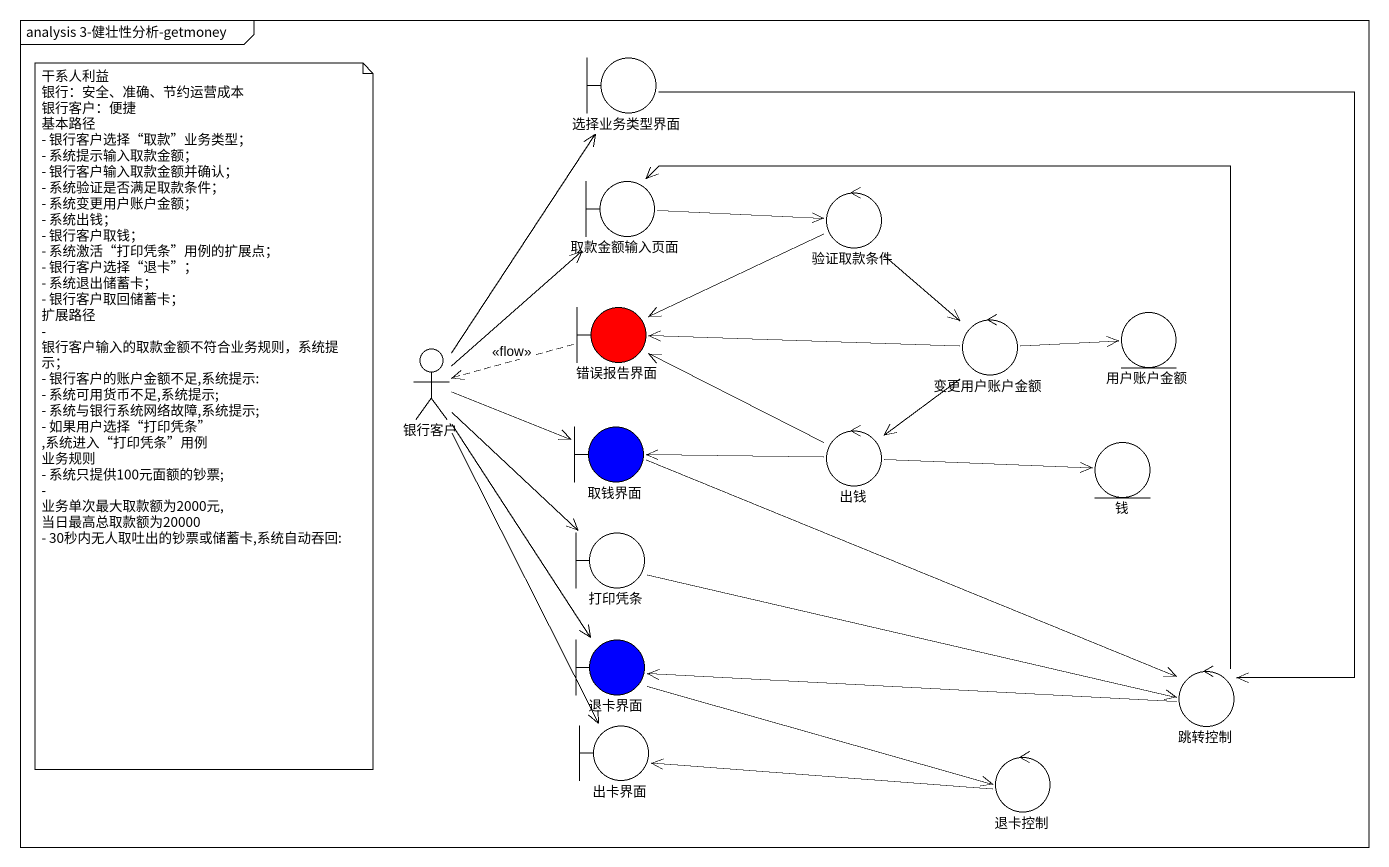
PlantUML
@startuml
mainframe analysis 3-健壮性分析-getmoney
boundary 选择业务类型界面
boundary 取款金额输入页面
control 验证取款条件
boundary 错误报告界面 #FF0000
control 变更用户账户金额
entity 用户账户金额
actor 银行客户
boundary 取钱界面 #0000FF
control 出钱
entity 钱
boundary 打印凭条
boundary 退卡界面 #0000FF
control 跳转控制
boundary 出卡界面
control 退卡控制
选择业务类型界面 --> 跳转控制
取款金额输入页面 -right-> 验证取款条件
验证取款条件 -left-> 错误报告界面
验证取款条件 --> 变更用户账户金额
错误报告界面 .left.> 银行客户 : <<flow>>
变更用户账户金额 -left-> 错误报告界面
变更用户账户金额 -right-> 用户账户金额
变更用户账户金额 --> 出钱
银行客户 -up-> 选择业务类型界面
银行客户 -up-> 取款金额输入页面
银行客户 -right-> 取钱界面
银行客户 --> 打印凭条
银行客户 --> 退卡界面
银行客户 --> 出卡界面
取钱界面 -right-> 跳转控制
出钱 -left-> 错误报告界面
出钱 -left-> 取钱界面
出钱 -right-> 钱
打印凭条 -right-> 跳转控制
退卡界面 -right-> 退卡控制
跳转控制 -up-> 取款金额输入页面
跳转控制 -left-> 退卡界面
退卡控制 -left-> 出卡界面
note as N1
  干系人利益
  银行：安全、准确、节约运营成本
  银行客户：便捷
  基本路径
  - 银行客户选择“取款”业务类型；
  - 系统提示输入取款金额；
  - 银行客户输入取款金额并确认；
  - 系统验证是否满足取款条件；
  - 系统变更用户账户金额；
  - 系统出钱；
  - 银行客户取钱；
  - 系统激活“打印凭条”用例的扩展点；
  - 银行客户选择“退卡”；
  - 系统退出储蓄卡；
  - 银行客户取回储蓄卡；
  扩展路径
  - 银行客户输入的取款金额不符合业务规则，系统提示；
  - 银行客户的账户金额不足,系统提示:
  - 系统可用货币不足,系统提示;
  - 系统与银行系统网络故障,系统提示;
  - 如果用户选择“打印凭条” ,系统进入“打印凭条”用例
  业务规则
  - 系统只提供100元面额的钞票;
  - 业务单次最大取款额为2000元,当日最高总取款额为20000
  - 30秒内无人取吐出的钞票或储蓄卡,系统自动吞回:
end note
@enduml
